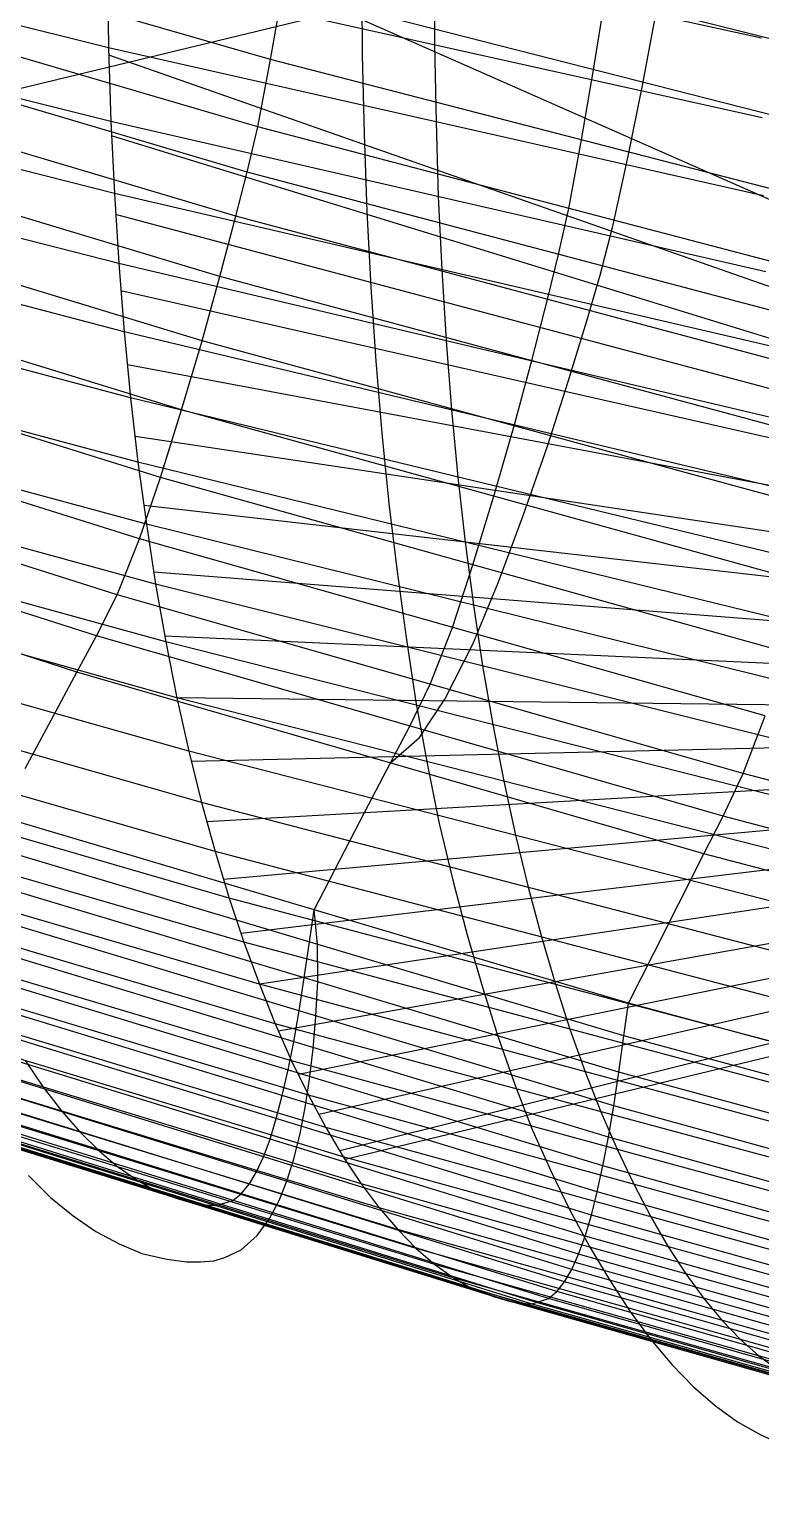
# Model space of a CAD drawing. Extents: x -530 to 530, y -2 to 255.
# Drawn here: x -407.68 to -388.07, y 37.35 to 76.4 of the extents above; entities that cross this region are included whole.
import ezdxf

# ---------------------------------------------------------------- set-up
doc = ezdxf.new("R2010")
doc.units = 0
doc.header["$MEASUREMENT"] = 0
doc.layers.add('default', color=7, linetype='Continuous')

msp = doc.modelspace()

# ---------------------------------------------------------------- linework, layer by layer
at = {"layer": 'default', "color": 1, "linetype": 'Continuous'}
for p, q in [((-384.193, 80.548, 258.226), (-419.69, 71.953, 165.694)), ((-406.404, 59.173, 149.626), (-422.782, 64.457, 163.03)), ((-407.094, 57.884, 148.927), (-406.404, 59.173, 149.626)), ((-389.599, 54.311, 135.994), (-406.404, 59.173, 149.626)), ((-407.784, 56.595, 148.227), (-407.094, 57.884, 148.927)), ((-391.616, 50.309, 133.733), (-408.473, 55.305, 147.528)), ((-390.271, 52.977, 135.24), (-389.599, 54.311, 135.994)), ((-372.413, 49.776, 122.044), (-389.599, 54.311, 135.994)), ((-390.943, 51.643, 134.487), (-390.271, 52.977, 135.24)), ((-391.616, 50.309, 133.733), (-390.943, 51.643, 134.487)), ((-374.382, 45.649, 119.639), (-391.616, 50.309, 133.733))]:
    msp.add_line(p, q, dxfattribs=at)
at = {"layer": 'default', "color": 5, "linetype": 'Continuous'}
for p, q in [((-405.552, 75.901, 113.932), (-422.753, 80.154, 128.994)), ((-388.053, 76.155, 98.295), (-405.601, 80.002, 113.548)), ((-405.489, 73.922, 114.168), (-422.689, 78.237, 129.219)), ((-405.589, 77.927, 113.726), (-405.552, 75.901, 113.932)), ((-388.041, 74.019, 98.48), (-405.589, 77.927, 113.726)), ((-405.398, 71.995, 114.435), (-422.596, 76.37, 129.474)), ((-405.552, 75.901, 113.932), (-405.489, 73.922, 114.168)), ((-388.005, 71.934, 98.694), (-405.552, 75.901, 113.932)), ((-405.28, 70.116, 114.733), (-422.476, 74.55, 129.757)), ((-405.489, 73.922, 114.168), (-405.398, 71.995, 114.435)), ((-387.942, 69.897, 98.941), (-405.489, 73.922, 114.168)), ((-405.135, 68.292, 115.062), (-422.328, 72.781, 130.068)), ((-405.398, 71.995, 114.435), (-405.28, 70.116, 114.733)), ((-387.853, 67.914, 99.22), (-405.398, 71.995, 114.435)), ((-404.963, 66.521, 115.42), (-422.152, 71.065, 130.407)), ((-405.28, 70.116, 114.733), (-405.135, 68.292, 115.062)), ((-387.737, 65.981, 99.533), (-405.28, 70.116, 114.733)), ((-404.765, 64.802, 115.808), (-421.95, 69.399, 130.773)), ((-405.135, 68.292, 115.062), (-404.963, 66.521, 115.42)), ((-387.594, 64.103, 99.878), (-405.135, 68.292, 115.062)), ((-404.54, 63.139, 116.225), (-421.72, 67.787, 131.167)), ((-404.963, 66.521, 115.42), (-404.765, 64.802, 115.808)), ((-387.426, 62.281, 100.254), (-404.963, 66.521, 115.42)), ((-404.291, 61.533, 116.669), (-421.465, 66.23, 131.586)), ((-404.017, 59.982, 117.141), (-421.184, 64.727, 132.03)), ((-404.765, 64.802, 115.808), (-404.54, 63.139, 116.225)), ((-387.232, 60.513, 100.662), (-404.765, 64.802, 115.808)), ((-403.719, 58.49, 117.638), (-420.879, 63.28, 132.498)), ((-404.54, 63.139, 116.225), (-404.291, 61.533, 116.669)), ((-387.012, 58.803, 101.101), (-404.54, 63.139, 116.225)), ((-403.4, 57.058, 118.158), (-420.552, 61.892, 132.987)), ((-404.291, 61.533, 116.669), (-404.017, 59.982, 117.141)), ((-386.768, 57.15, 101.569), (-404.291, 61.533, 116.669)), ((-403.06, 55.685, 118.7), (-420.204, 60.56, 133.496)), ((-404.017, 59.982, 117.141), (-403.719, 58.49, 117.638)), ((-386.499, 55.555, 102.067), (-404.017, 59.982, 117.141)), ((-402.699, 54.374, 119.264), (-419.834, 59.288, 134.025)), ((-403.719, 58.49, 117.638), (-403.4, 57.058, 118.158)), ((-386.208, 54.021, 102.591), (-403.719, 58.49, 117.638)), ((-402.32, 53.123, 119.846), (-419.446, 58.075, 134.571)), ((-403.4, 57.058, 118.158), (-403.06, 55.685, 118.7)), ((-385.896, 52.548, 103.139), (-403.4, 57.058, 118.158)), ((-401.924, 51.937, 120.445), (-419.04, 56.924, 135.133)), ((-401.512, 50.813, 121.059), (-418.619, 55.834, 135.708)), ((-403.06, 55.685, 118.7), (-402.699, 54.374, 119.264)), ((-385.563, 51.136, 103.711), (-403.06, 55.685, 118.7)), ((-401.085, 49.756, 121.686), (-418.182, 54.808, 136.296)), ((-391.741, 49.434, 133.642), (-408.602, 54.458, 147.445)), ((-402.699, 54.374, 119.264), (-402.32, 53.123, 119.846)), ((-385.21, 49.788, 104.306), (-402.699, 54.374, 119.264)), ((-400.646, 48.764, 122.326), (-417.731, 53.845, 136.895)), ((-391.876, 48.462, 133.546), (-408.741, 53.516, 147.358)), ((-402.32, 53.123, 119.846), (-401.924, 51.937, 120.445)), ((-384.84, 48.502, 104.921), (-402.32, 53.123, 119.846)), ((-400.195, 47.839, 122.974), (-417.269, 52.947, 137.502)), ((-392.014, 47.557, 133.44), (-408.882, 52.64, 147.263)), ((-399.734, 46.98, 123.629), (-416.797, 52.113, 138.116)), ((-401.924, 51.937, 120.445), (-401.512, 50.813, 121.059)), ((-384.452, 47.283, 105.554), (-401.924, 51.937, 120.445)), ((-392.156, 46.719, 133.325), (-409.028, 51.829, 147.157)), ((-399.263, 46.19, 124.293), (-416.314, 51.346, 138.737)), ((-392.303, 45.95, 133.197), (-409.179, 51.085, 147.04)), ((-401.512, 50.813, 121.059), (-401.085, 49.756, 121.686)), ((-384.05, 46.128, 106.202), (-401.512, 50.813, 121.059)), ((-398.784, 45.472, 124.961), (-415.823, 50.648, 139.362)), ((-392.456, 45.253, 133.057), (-409.336, 50.41, 146.912)), ((-398.297, 44.822, 125.633), (-415.325, 50.016, 139.99)), ((-391.741, 49.434, 133.642), (-391.616, 50.309, 133.733)), ((-392.615, 44.626, 132.904), (-409.499, 49.803, 146.77)), ((-401.085, 49.756, 121.686), (-400.646, 48.764, 122.326)), ((-383.633, 45.042, 106.866), (-401.085, 49.756, 121.686)), ((-397.805, 44.243, 126.307), (-414.82, 49.453, 140.62)), ((-392.781, 44.07, 132.735), (-409.67, 49.265, 146.614)), ((-391.876, 48.462, 133.546), (-391.741, 49.434, 133.642)), ((-374.504, 44.748, 119.541), (-391.741, 49.434, 133.642)), ((-397.306, 43.737, 126.983), (-414.309, 48.961, 141.252)), ((-396.805, 43.303, 127.657), (-413.795, 48.538, 141.882)), ((-392.957, 43.587, 132.549), (-409.85, 48.798, 146.442)), ((-400.646, 48.764, 122.326), (-400.195, 47.839, 122.974)), ((-383.202, 44.022, 107.542), (-400.646, 48.764, 122.326)), ((-392.014, 47.557, 133.44), (-391.876, 48.462, 133.546)), ((-374.636, 43.747, 119.437), (-391.876, 48.462, 133.546)), ((-396.29, 42.943, 128.343), (-413.267, 48.188, 142.522)), ((-393.337, 42.841, 132.121), (-410.24, 48.077, 146.045)), ((-393.142, 43.176, 132.344), (-410.04, 48.401, 146.252)), ((-395.803, 42.657, 128.988), (-412.768, 47.909, 143.124)), ((-395.238, 42.447, 129.726), (-412.189, 47.702, 143.813)), ((-393.762, 42.396, 131.614), (-410.676, 47.647, 145.574)), ((-393.543, 42.58, 131.879), (-410.451, 47.824, 145.821)), ((-400.195, 47.839, 122.974), (-399.734, 46.98, 123.629)), ((-382.762, 43.071, 108.227), (-400.195, 47.839, 122.974)), ((-394.785, 42.315, 130.314), (-411.725, 47.573, 144.362)), ((-394.501, 42.274, 130.68), (-411.433, 47.533, 144.703)), ((-394.232, 42.257, 131.025), (-411.158, 47.515, 145.025)), ((-394.083, 42.291, 131.212), (-411.005, 47.547, 145.199)), ((-392.156, 46.719, 133.325), (-392.014, 47.557, 133.44)), ((-374.77, 42.815, 119.324), (-392.014, 47.557, 133.44)), ((-399.734, 46.98, 123.629), (-399.263, 46.19, 124.293)), ((-382.312, 42.19, 108.92), (-399.734, 46.98, 123.629)), ((-392.303, 45.95, 133.197), (-392.156, 46.719, 133.325)), ((-374.909, 41.952, 119.2), (-392.156, 46.719, 133.325)), ((-399.263, 46.19, 124.293), (-398.784, 45.472, 124.961)), ((-381.851, 41.379, 109.623), (-399.263, 46.19, 124.293)), ((-392.456, 45.253, 133.057), (-392.303, 45.95, 133.197)), ((-375.052, 41.16, 119.063), (-392.303, 45.95, 133.197)), ((-398.784, 45.472, 124.961), (-398.297, 44.822, 125.633)), ((-381.382, 40.641, 110.33), (-398.784, 45.472, 124.961)), ((-392.615, 44.626, 132.904), (-392.456, 45.253, 133.057)), ((-375.201, 40.442, 118.913), (-392.456, 45.253, 133.057)), ((-398.297, 44.822, 125.633), (-397.805, 44.243, 126.307)), ((-380.907, 39.974, 111.041), (-398.297, 44.822, 125.633)), ((-392.781, 44.07, 132.735), (-392.615, 44.626, 132.904)), ((-375.356, 39.795, 118.749), (-392.615, 44.626, 132.904)), ((-397.805, 44.243, 126.307), (-397.306, 43.737, 126.983)), ((-380.426, 39.38, 111.754), (-397.805, 44.243, 126.307)), ((-397.306, 43.737, 126.983), (-396.805, 43.303, 127.657)), ((-379.939, 38.862, 112.471), (-397.306, 43.737, 126.983)), ((-392.957, 43.587, 132.549), (-392.781, 44.07, 132.735)), ((-375.518, 39.222, 118.569), (-392.781, 44.07, 132.735)), ((-393.142, 43.176, 132.344), (-392.957, 43.587, 132.549)), ((-375.69, 38.725, 118.371), (-392.957, 43.587, 132.549)), ((-396.805, 43.303, 127.657), (-396.29, 42.943, 128.343)), ((-379.449, 38.416, 113.184), (-396.805, 43.303, 127.657)), ((-393.337, 42.841, 132.121), (-393.142, 43.176, 132.344)), ((-375.871, 38.301, 118.153), (-393.142, 43.176, 132.344)), ((-396.29, 42.943, 128.343), (-395.803, 42.657, 128.988)), ((-378.946, 38.048, 113.91), (-396.29, 42.943, 128.343)), ((-395.803, 42.657, 128.988), (-395.238, 42.447, 129.726)), ((-378.47, 37.756, 114.593), (-395.803, 42.657, 128.988)), ((-393.762, 42.396, 131.614), (-393.543, 42.58, 131.879)), ((-393.543, 42.58, 131.879), (-393.337, 42.841, 132.121)), ((-376.262, 37.685, 117.659), (-393.543, 42.58, 131.879)), ((-376.061, 37.955, 117.916), (-393.337, 42.841, 132.121)), ((-395.238, 42.447, 129.726), (-394.785, 42.315, 130.314)), ((-377.917, 37.542, 115.376), (-395.238, 42.447, 129.726)), ((-394.785, 42.315, 130.314), (-394.501, 42.274, 130.68)), ((-377.475, 37.408, 115.999), (-394.785, 42.315, 130.314)), ((-394.501, 42.274, 130.68), (-394.232, 42.257, 131.025)), ((-377.198, 37.367, 116.387), (-394.501, 42.274, 130.68)), ((-394.232, 42.257, 131.025), (-394.083, 42.291, 131.212)), ((-376.935, 37.351, 116.752), (-394.232, 42.257, 131.025)), ((-394.083, 42.291, 131.212), (-393.762, 42.396, 131.614)), ((-376.79, 37.386, 116.951), (-394.083, 42.291, 131.212)), ((-376.476, 37.495, 117.378), (-393.762, 42.396, 131.614))]:
    msp.add_line(p, q, dxfattribs=at)
at = {"layer": 'default', "color": 3, "linetype": 'Continuous'}
for p, q in [((-401.216, 75.586, 154.357), (-417.494, 80.282, 167.35)), ((-383.915, 75.153, 141.615), (-400.572, 79.341, 154.81)), ((-401.555, 73.783, 154.105), (-417.84, 78.542, 167.123)), ((-401.835, 72.57, 153.876), (-418.125, 77.372, 166.915)), ((-401.216, 75.586, 154.357), (-400.889, 77.438, 154.591)), ((-384.224, 73.187, 141.375), (-400.889, 77.438, 154.591)), ((-402.139, 71.386, 153.616), (-418.434, 76.23, 166.679)), ((-401.555, 73.783, 154.105), (-401.216, 75.586, 154.357)), ((-384.543, 71.274, 141.118), (-401.216, 75.586, 154.357)), ((-402.567, 69.772, 153.246), (-418.871, 74.673, 166.342)), ((-401.835, 72.57, 153.876), (-401.555, 73.783, 154.105)), ((-384.873, 69.411, 140.842), (-401.555, 73.783, 154.105)), ((-403.044, 68.051, 152.828), (-419.357, 73.014, 165.961)), ((-402.139, 71.386, 153.616), (-401.835, 72.57, 153.876)), ((-385.146, 68.158, 140.593), (-401.835, 72.57, 153.876)), ((-403.594, 66.2, 152.335), (-419.917, 71.23, 165.511)), ((-402.567, 69.772, 153.246), (-402.139, 71.386, 153.616)), ((-385.442, 66.935, 140.311), (-402.139, 71.386, 153.616)), ((-403.044, 68.051, 152.828), (-402.567, 69.772, 153.246)), ((-385.859, 65.266, 139.909), (-402.567, 69.772, 153.246)), ((-404.165, 64.39, 151.815), (-420.499, 69.485, 165.036)), ((-403.594, 66.2, 152.335), (-403.044, 68.051, 152.828)), ((-386.324, 63.488, 139.455), (-403.044, 68.051, 152.828)), ((-404.722, 62.744, 151.298), (-421.067, 67.897, 164.564)), ((-405.326, 61.246, 150.714), (-421.683, 66.454, 164.029)), ((-404.165, 64.39, 151.815), (-403.594, 66.2, 152.335)), ((-386.86, 61.576, 138.921), (-403.594, 66.2, 152.335)), ((-405.875, 60.144, 150.163), (-422.242, 65.392, 163.524)), ((-406.404, 59.173, 149.626), (-422.782, 64.457, 163.03)), ((-404.722, 62.744, 151.298), (-404.165, 64.39, 151.815)), ((-387.416, 59.705, 138.358), (-404.165, 64.39, 151.815)), ((-405.326, 61.246, 150.714), (-404.722, 62.744, 151.298)), ((-387.959, 58.003, 137.798), (-404.722, 62.744, 151.298)), ((-405.875, 60.144, 150.163), (-405.326, 61.246, 150.714)), ((-388.548, 56.455, 137.168), (-405.326, 61.246, 150.714)), ((-406.404, 59.173, 149.626), (-405.875, 60.144, 150.163)), ((-389.083, 55.315, 136.574), (-405.875, 60.144, 150.163)), ((-389.599, 54.311, 135.994), (-406.404, 59.173, 149.626)), ((-388.548, 56.455, 137.168), (-387.959, 58.003, 137.798)), ((-389.083, 55.315, 136.574), (-388.548, 56.455, 137.168)), ((-371.387, 51.987, 123.293), (-388.548, 56.455, 137.168)), ((-389.599, 54.311, 135.994), (-389.083, 55.315, 136.574)), ((-371.91, 50.812, 122.661), (-389.083, 55.315, 136.574)), ((-372.413, 49.776, 122.044), (-389.599, 54.311, 135.994))]:
    msp.add_line(p, q, dxfattribs=at)
at = {"layer": 'default', "color": 4, "linetype": 'Continuous'}
for p, q in [((-368.262, 63.199, 126.744), (-405.599, 79.669, 113.577)), ((-398.772, 77.882, 103.361), (-398.753, 75.711, 103.556)), ((-391.242, 74.889, 149.623), (-390.878, 76.841, 149.913)), ((-368.401, 62.686, 126.591), (-405.546, 75.703, 113.956)), ((-398.753, 75.711, 103.556), (-398.704, 73.59, 103.789)), ((-391.625, 72.993, 149.305), (-391.242, 74.889, 149.623)), ((-368.541, 62.173, 126.439), (-405.471, 73.537, 114.221)), ((-398.704, 73.59, 103.789), (-398.628, 71.511, 104.054)), ((-392.04, 71.12, 148.956), (-391.625, 72.993, 149.305)), ((-398.628, 71.511, 104.054), (-398.523, 69.482, 104.353)), ((-368.68, 61.66, 126.286), (-405.363, 71.432, 114.524)), ((-392.382, 69.809, 148.635), (-392.04, 71.12, 148.956)), ((-392.739, 68.587, 148.292), (-392.382, 69.809, 148.635)), ((-368.819, 61.147, 126.133), (-405.222, 69.386, 114.865)), ((-398.523, 69.482, 104.353), (-398.389, 67.5, 104.687)), ((-393.234, 66.96, 147.818), (-392.739, 68.587, 148.292)), ((-368.958, 60.634, 125.981), (-405.049, 67.406, 115.241)), ((-398.389, 67.5, 104.687), (-398.228, 65.571, 105.052)), ((-393.794, 65.225, 147.274), (-393.234, 66.96, 147.818)), ((-369.097, 60.121, 125.828), (-404.844, 65.49, 115.652)), ((-398.228, 65.571, 105.052), (-398.039, 63.695, 105.451)), ((-394.441, 63.37, 146.632), (-393.794, 65.225, 147.274)), ((-398.039, 63.695, 105.451), (-397.823, 61.868, 105.883)), ((-369.236, 59.608, 125.676), (-404.608, 63.638, 116.1)), ((-395.115, 61.568, 145.952), (-394.441, 63.37, 146.632)), ((-369.375, 59.095, 125.523), (-404.341, 61.854, 116.58)), ((-397.823, 61.868, 105.883), (-397.578, 60.098, 106.347)), ((-395.795, 59.924, 145.258), (-395.115, 61.568, 145.952)), ((-369.514, 58.582, 125.371), (-404.044, 60.137, 117.094)), ((-397.578, 60.098, 106.347), (-397.314, 58.381, 106.834)), ((-396.541, 58.446, 144.465), (-395.795, 59.924, 145.258)), ((-369.653, 58.068, 125.218), (-403.719, 58.49, 117.638)), ((-397.314, 58.381, 106.834), (-397.016, 56.723, 107.36)), ((-397.224, 57.419, 143.706), (-396.541, 58.446, 144.465)), ((-369.793, 57.555, 125.066), (-403.332, 56.784, 118.267)), ((-398.001, 56.742, 142.81), (-397.224, 57.419, 143.706)), ((-369.932, 57.042, 124.913), (-402.915, 55.16, 118.926)), ((-398.682, 55.43, 142.084), (-398.001, 56.742, 142.81)), ((-397.016, 56.723, 107.36), (-396.693, 55.124, 107.915)), ((-370.071, 56.529, 124.761), (-402.471, 53.623, 119.613)), ((-370.21, 56.016, 124.608), (-402.003, 52.174, 120.325)), ((-370.349, 55.503, 124.456), (-401.512, 50.813, 121.059)), ((-399.364, 54.119, 141.357), (-398.682, 55.43, 142.084)), ((-396.693, 55.124, 107.915), (-396.331, 53.599, 108.516)), ((-370.488, 54.99, 124.303), (-400.997, 49.558, 121.814)), ((-370.627, 54.477, 124.15), (-400.465, 48.394, 122.585)), ((-400.045, 52.807, 140.63), (-399.364, 54.119, 141.357)), ((-370.766, 53.964, 123.998), (-399.918, 47.324, 123.367)), ((-396.331, 53.599, 108.516), (-395.944, 52.135, 109.147)), ((-370.905, 53.451, 123.845), (-399.357, 46.348, 124.16)), ((-399.95, 51.887, 140.817), (-400.045, 52.807, 140.63)), ((-371.045, 52.938, 123.693), (-399.216, 46.12, 124.358)), ((-395.944, 52.135, 109.147), (-395.535, 50.736, 109.8)), ((-399.945, 50.888, 140.903), (-399.95, 51.887, 140.817)), ((-399.994, 49.954, 140.917), (-399.945, 50.888, 140.903)), ((-395.535, 50.736, 109.8), (-395.111, 49.397, 110.469)), ((-400.07, 49.081, 140.895), (-399.994, 49.954, 140.917)), ((-395.111, 49.397, 110.469), (-394.664, 48.129, 111.163)), ((-400.166, 48.268, 140.841), (-400.07, 49.081, 140.895)), ((-400.282, 47.516, 140.76), (-400.166, 48.268, 140.841)), ((-394.664, 48.129, 111.163), (-394.198, 46.927, 111.878)), ((-400.418, 46.817, 140.65), (-400.282, 47.516, 140.76)), ((-394.198, 46.927, 111.878), (-393.7, 45.812, 112.628)), ((-400.576, 46.168, 140.509), (-400.418, 46.817, 140.65)), ((-400.763, 45.57, 140.329), (-400.576, 46.168, 140.509)), ((-407.699, 45.688, 131.876), (-407.105, 45.105, 132.645)), ((-393.7, 45.812, 112.628), (-393.192, 44.764, 113.386)), ((-400.985, 45.018, 140.104), (-400.763, 45.57, 140.329)), ((-407.105, 45.105, 132.645), (-406.501, 44.609, 133.419)), ((-401.248, 44.52, 139.822), (-400.985, 45.018, 140.104)), ((-406.501, 44.609, 133.419), (-405.89, 44.189, 134.199)), ((-401.566, 44.084, 139.471), (-401.248, 44.52, 139.822)), ((-393.192, 44.764, 113.386), (-392.668, 43.793, 114.159)), ((-405.89, 44.189, 134.199), (-405.27, 43.862, 134.976)), ((-405.27, 43.862, 134.976), (-404.665, 43.599, 135.74)), ((-401.996, 43.703, 138.983), (-401.566, 44.084, 139.471)), ((-392.668, 43.793, 114.159), (-392.132, 42.892, 114.944)), ((-404.665, 43.599, 135.74), (-403.991, 43.451, 136.563)), ((-403.991, 43.451, 136.563), (-403.462, 43.381, 137.215)), ((-403.462, 43.381, 137.215), (-403.091, 43.378, 137.663)), ((-403.091, 43.378, 137.663), (-402.733, 43.406, 138.101)), ((-402.733, 43.406, 138.101), (-402.435, 43.49, 138.453)), ((-402.435, 43.49, 138.453), (-401.996, 43.703, 138.983)), ((-392.132, 42.892, 114.944), (-391.585, 42.057, 115.737)), ((-391.585, 42.057, 115.737), (-391.026, 41.307, 116.539)), ((-391.026, 41.307, 116.539), (-390.458, 40.631, 117.348)), ((-390.458, 40.631, 117.348), (-389.88, 40.033, 118.164)), ((-389.88, 40.033, 118.164), (-389.292, 39.524, 118.987)), ((-389.292, 39.524, 118.987), (-388.696, 39.093, 119.815)), ((-388.696, 39.093, 119.815), (-388.092, 38.757, 120.641)), ((-388.092, 38.757, 120.641), (-387.503, 38.488, 121.453))]:
    msp.add_line(p, q, dxfattribs=at)
at = {"layer": 'default', "color": 7, "linetype": 'Continuous'}
for p, q in [((-396.827, 78.078, 105.922), (-396.815, 75.973, 106.103)), ((-392.557, 75.312, 147.983), (-392.244, 77.247, 148.212)), ((-396.815, 75.973, 106.103), (-396.778, 73.917, 106.313)), ((-392.88, 73.43, 147.737), (-392.557, 75.312, 147.983)), ((-396.778, 73.917, 106.313), (-396.716, 71.91, 106.554)), ((-393.214, 71.597, 147.474), (-392.88, 73.43, 147.737)), ((-396.716, 71.91, 106.554), (-396.626, 69.955, 106.828)), ((-393.491, 70.364, 147.234), (-393.214, 71.597, 147.474)), ((-393.79, 69.16, 146.964), (-393.491, 70.364, 147.234)), ((-396.626, 69.955, 106.828), (-396.508, 68.049, 107.133)), ((-394.213, 67.519, 146.578), (-393.79, 69.16, 146.964)), ((-396.508, 68.049, 107.133), (-396.365, 66.197, 107.47)), ((-394.684, 65.77, 146.142), (-394.213, 67.519, 146.578)), ((-396.365, 66.197, 107.47), (-396.195, 64.401, 107.837)), ((-395.227, 63.888, 145.628), (-394.684, 65.77, 146.142)), ((-396.195, 64.401, 107.837), (-395.999, 62.658, 108.235)), ((-395.791, 62.048, 145.086), (-395.227, 63.888, 145.628)), ((-395.999, 62.658, 108.235), (-395.776, 60.971, 108.663)), ((-396.34, 60.373, 144.548), (-395.791, 62.048, 145.086)), ((-395.776, 60.971, 108.663), (-395.53, 59.341, 109.119)), ((-396.937, 58.85, 143.941), (-396.34, 60.373, 144.548)), ((-395.53, 59.341, 109.119), (-395.258, 57.769, 109.604)), ((-397.479, 57.73, 143.369), (-396.937, 58.85, 143.941)), ((-398.001, 56.742, 142.81), (-397.479, 57.73, 143.369)), ((-395.258, 57.769, 109.604), (-394.964, 56.255, 110.114)), ((-398.682, 55.43, 142.084), (-398.001, 56.742, 142.81)), ((-394.964, 56.255, 110.114), (-394.648, 54.803, 110.649)), ((-399.364, 54.119, 141.357), (-398.682, 55.43, 142.084)), ((-394.648, 54.803, 110.649), (-394.311, 53.41, 111.206)), ((-400.045, 52.807, 140.63), (-399.364, 54.119, 141.357)), ((-394.311, 53.41, 111.206), (-393.955, 52.081, 111.785)), ((-400.171, 51.946, 140.544), (-400.045, 52.807, 140.63)), ((-400.308, 50.989, 140.452), (-400.171, 51.946, 140.544)), ((-393.955, 52.081, 111.785), (-393.58, 50.813, 112.383)), ((-400.448, 50.098, 140.352), (-400.308, 50.989, 140.452)), ((-393.58, 50.813, 112.383), (-393.188, 49.61, 112.999)), ((-400.592, 49.274, 140.241), (-400.448, 50.098, 140.352)), ((-393.188, 49.61, 112.999), (-392.781, 48.471, 113.63)), ((-400.741, 48.518, 140.119), (-400.592, 49.274, 140.241)), ((-407.788, 48.768, 131.515), (-407.303, 48.06, 132.161)), ((-400.896, 47.832, 139.984), (-400.741, 48.518, 140.119)), ((-392.781, 48.471, 113.63), (-392.359, 47.399, 114.276)), ((-407.303, 48.06, 132.161), (-406.811, 47.419, 132.811)), ((-401.057, 47.214, 139.837), (-400.896, 47.832, 139.984)), ((-406.811, 47.419, 132.811), (-406.312, 46.848, 133.464)), ((-392.359, 47.399, 114.276), (-391.924, 46.393, 114.934)), ((-401.226, 46.667, 139.674), (-401.057, 47.214, 139.837)), ((-406.312, 46.848, 133.464), (-405.808, 46.349, 134.118)), ((-401.403, 46.193, 139.495), (-401.226, 46.667, 139.674)), ((-405.808, 46.349, 134.118), (-405.3, 45.92, 134.77)), ((-401.591, 45.789, 139.298), (-401.403, 46.193, 139.495)), ((-391.924, 46.393, 114.934), (-391.478, 45.455, 115.6)), ((-405.3, 45.92, 134.77), (-404.779, 45.565, 135.433)), ((-401.789, 45.459, 139.083), (-401.591, 45.789, 139.298)), ((-404.779, 45.565, 135.433), (-404.285, 45.283, 136.056)), ((-401.997, 45.202, 138.85), (-401.789, 45.459, 139.083)), ((-391.478, 45.455, 115.6), (-391.023, 44.585, 116.275)), ((-404.285, 45.283, 136.056), (-403.713, 45.075, 136.769)), ((-403.713, 45.075, 136.769), (-403.255, 44.944, 137.338)), ((-403.255, 44.944, 137.338), (-402.967, 44.903, 137.691)), ((-402.695, 44.886, 138.025), (-402.544, 44.919, 138.205)), ((-402.544, 44.919, 138.205), (-402.219, 45.021, 138.594)), ((-402.219, 45.021, 138.594), (-401.997, 45.202, 138.85)), ((-402.967, 44.903, 137.691), (-402.695, 44.886, 138.025)), ((-391.023, 44.585, 116.275), (-390.557, 43.784, 116.958)), ((-390.557, 43.784, 116.958), (-390.083, 43.056, 117.645)), ((-390.083, 43.056, 117.645), (-389.602, 42.398, 118.337)), ((-389.602, 42.398, 118.337), (-389.115, 41.812, 119.031)), ((-389.115, 41.812, 119.031), (-388.622, 41.299, 119.727)), ((-388.622, 41.299, 119.727), (-388.127, 40.859, 120.421)), ((-388.127, 40.859, 120.421), (-387.618, 40.496, 121.127))]:
    msp.add_line(p, q, dxfattribs=at)

doc.saveas('drawing.dxf')
